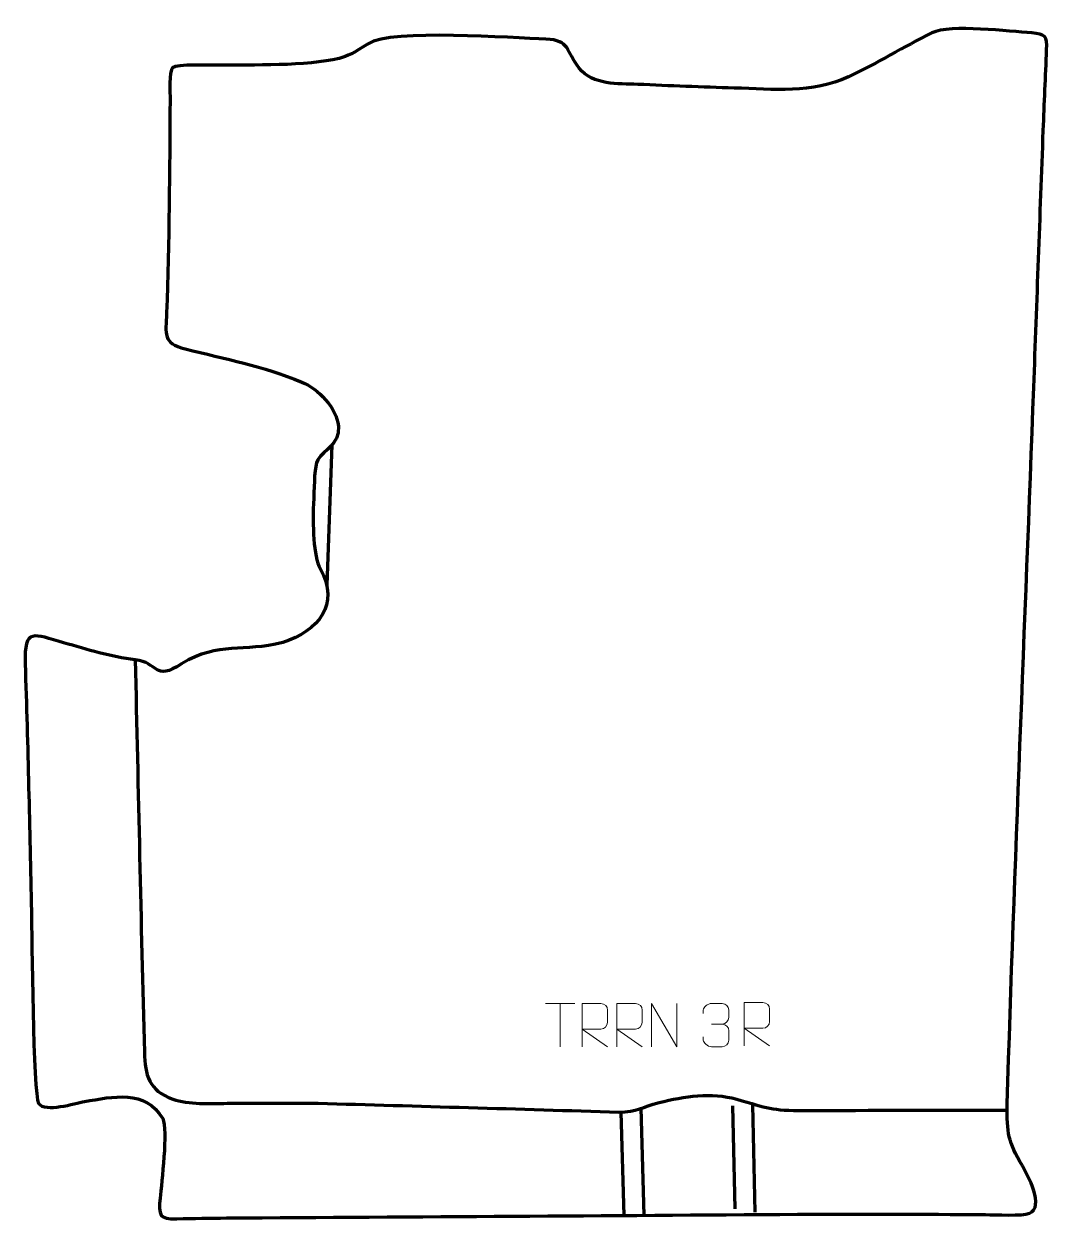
# Model space of a CAD drawing. Header units: millimetres. Extents: x -298 to 293, y -371 to 319.
import ezdxf

# ---------------------------------------------------------------- set-up
doc = ezdxf.new("R2010")
doc.units = ezdxf.units.MM
doc.header["$MEASUREMENT"] = 0
for name, color, linetype in [('layer 1', 7, 'Continuous'), ('layer 2', 7, 'Continuous'), ('layer 3', 7, 'Continuous')]:
    doc.layers.add(name, color=color, linetype=linetype)

msp = doc.modelspace()

# ---------------------------------------------------------------- linework, layer by layer
at = {"layer": 'layer 1', "color": 250, "lineweight": 9}
for points in [[(3.3009, -246.8293), (3.3009, -246.8293), (20.2881, -246.8293), (20.2881, -246.8293)], [(11.7947, -271.7593), (11.7947, -271.7593), (11.7947, -246.8058), (11.7947, -246.8058)], [(99.1396, -258.7353), (99.1396, -258.7353), (105.336, -258.7353), (105.336, -258.7353)]]:
    msp.add_open_spline(points, degree=3, dxfattribs=at)
for points, knots in [([(24.4624, -271.7593), (24.4624, -271.7593), (24.4624, -246.8058), (24.4624, -246.8058), (24.4624, -246.8058), (28.0572, -246.8058), (31.6527, -246.8058), (35.2479, -246.8058), (35.2479, -246.8058), (37.5732, -246.8435), (39.1305, -248.3335), (39.1264, -250.6999), (39.1264, -250.6999), (39.126, -252.7354), (39.126, -255.7948), (39.1264, -257.8308), (39.1264, -257.8308), (39.1199, -259.7063), (37.3076, -261.6481), (35.2981, -261.6672), (35.2981, -261.6672), (35.2981, -261.6672), (24.4624, -261.6672), (24.4624, -261.6672), (24.4624, -261.6672), (24.4624, -261.6672), (39.1171, -271.7593), (39.1171, -271.7593)], [0, 0, 0, 0, 0.125, 0.125, 0.125, 0.125, 0.25, 0.25, 0.25, 0.25, 0.375, 0.375, 0.375, 0.375, 0.5, 0.5, 0.5, 0.5, 0.625, 0.625, 0.625, 0.625, 0.75, 0.75, 0.75, 0.75, 1, 1, 1, 1]), ([(44.4624, -271.7593), (44.4624, -271.7593), (44.4624, -246.8058), (44.4624, -246.8058), (44.4624, -246.8058), (48.0572, -246.8058), (51.6527, -246.8058), (55.2479, -246.8058), (55.2479, -246.8058), (57.5732, -246.8435), (59.1305, -248.3335), (59.1264, -250.6999), (59.1264, -250.6999), (59.126, -252.7354), (59.126, -255.7948), (59.1264, -257.8308), (59.1264, -257.8308), (59.1199, -259.7063), (57.3076, -261.6481), (55.2981, -261.6672), (55.2981, -261.6672), (55.2981, -261.6672), (44.4624, -261.6672), (44.4624, -261.6672), (44.4624, -261.6672), (44.4624, -261.6672), (59.1171, -271.7593), (59.1171, -271.7593)], [0, 0, 0, 0, 0.125, 0.125, 0.125, 0.125, 0.25, 0.25, 0.25, 0.25, 0.375, 0.375, 0.375, 0.375, 0.5, 0.5, 0.5, 0.5, 0.625, 0.625, 0.625, 0.625, 0.75, 0.75, 0.75, 0.75, 1, 1, 1, 1]), ([(64.4671, -271.7593), (64.4671, -271.7593), (64.4671, -246.8058), (64.4671, -246.8058), (64.4671, -246.8058), (64.4671, -246.8058), (79.1219, -271.7593), (79.1219, -271.7593), (79.1219, -271.7593), (79.1219, -271.7593), (79.1219, -246.8058), (79.1219, -246.8058)], [0, 0, 0, 0, 0.25, 0.25, 0.25, 0.25, 0.5, 0.5, 0.5, 0.5, 1, 1, 1, 1]), ([(94.4299, -252.4901), (94.4299, -252.4901), (94.4299, -250.6329), (94.4299, -250.6329), (94.4299, -250.6329), (94.4156, -248.891), (97.0801, -246.7729), (99.1392, -246.7956), (99.1392, -246.7956), (101.2033, -246.7956), (103.2673, -246.7956), (105.331, -246.7956), (105.331, -246.7956), (107.5255, -246.7868), (109.1238, -248.6336), (109.1682, -250.5457), (109.1682, -250.5457), (109.1678, -251.9808), (109.1678, -253.4159), (109.1682, -254.8514), (109.1682, -254.8514), (109.1196, -256.5049), (107.517, -258.7349), (105.3187, -258.7249), (105.3187, -258.7249), (107.5224, -258.7361), (109.1304, -260.5393), (109.1844, -262.5988), (109.1844, -262.5988), (109.184, -264.3835), (109.184, -266.1682), (109.1844, -267.9533), (109.1844, -267.9533), (109.1945, -270.0147), (107.1396, -271.7778), (105.3187, -271.7697), (105.3187, -271.7697), (103.2534, -271.7694), (101.1882, -271.7694), (99.1226, -271.7697), (99.1226, -271.7697), (96.954, -271.7582), (94.423, -269.358), (94.4044, -267.8962), (94.4044, -267.8962), (94.4044, -267.8962), (94.4044, -265.9876), (94.4044, -265.9876)], [0, 0, 0, 0, 0.07692308, 0.07692308, 0.07692308, 0.07692308, 0.15384615, 0.15384615, 0.15384615, 0.15384615, 0.23076923, 0.23076923, 0.23076923, 0.23076923, 0.30769231, 0.30769231, 0.30769231, 0.30769231, 0.38461538, 0.38461538, 0.38461538, 0.38461538, 0.46153846, 0.46153846, 0.46153846, 0.46153846, 0.53846154, 0.53846154, 0.53846154, 0.53846154, 0.61538462, 0.61538462, 0.61538462, 0.61538462, 0.69230769, 0.69230769, 0.69230769, 0.69230769, 0.76923077, 0.76923077, 0.76923077, 0.76923077, 0.84615385, 0.84615385, 0.84615385, 0.84615385, 1, 1, 1, 1]), ([(118.0039, -271.212), (118.0039, -271.212), (118.0039, -246.2585), (118.0039, -246.2585), (118.0039, -246.2585), (121.5987, -246.2585), (125.1942, -246.2585), (128.7894, -246.2585), (128.7894, -246.2585), (131.1147, -246.2962), (132.672, -247.7862), (132.6679, -250.1526), (132.6679, -250.1526), (132.6675, -252.1881), (132.6675, -255.2475), (132.6679, -257.2835), (132.6679, -257.2835), (132.6614, -259.159), (130.8491, -261.1008), (128.8396, -261.1199), (128.8396, -261.1199), (128.8396, -261.1199), (118.0039, -261.1199), (118.0039, -261.1199), (118.0039, -261.1199), (118.0039, -261.1199), (132.6586, -271.212), (132.6586, -271.212)], [0, 0, 0, 0, 0.125, 0.125, 0.125, 0.125, 0.25, 0.25, 0.25, 0.25, 0.375, 0.375, 0.375, 0.375, 0.5, 0.5, 0.5, 0.5, 0.625, 0.625, 0.625, 0.625, 0.75, 0.75, 0.75, 0.75, 1, 1, 1, 1])]:
    msp.add_open_spline(points, degree=3, knots=knots, dxfattribs=at)
at = {"layer": 'layer 1', "color": 140, "lineweight": 158}
for points in [[(112.7657, -365.4106), (112.7657, -365.4106), (111.5579, -305.7943), (111.5579, -305.7943)], [(124.3893, -367.2165), (124.3893, -367.2165), (123.061, -305.3042), (123.061, -305.3042)]]:
    msp.add_open_spline(points, degree=3, dxfattribs=at)
at = {"layer": 'layer 2', "color": 140, "lineweight": 158}
for points in [[(-119.9983, 75.5566), (-119.9983, 75.5566), (-123.0246, -5.2034), (-123.0246, -5.2034)], [(46.8897, -309.544), (46.8897, -309.544), (48.606, -369.1478), (48.606, -369.1478)], [(58.4108, -307.1704), (58.4108, -307.1704), (60.1193, -369.0734), (60.1193, -369.0734)]]:
    msp.add_open_spline(points, degree=3, dxfattribs=at)
msp.add_open_spline([(-233.5802, -48.3784), (-231.7688, -123.891), (-230.2645, -199.4616), (-228.2855, -274.961), (-228.2855, -274.961), (-227.9391, -288.1758), (-225.6566, -297.1798), (-211.9197, -302.0001), (-211.9197, -302.0001), (-202.5719, -305.2803), (-190.3309, -304.522), (-180.4731, -304.434), (-180.4731, -304.434), (-180.4731, -304.434), (-179.1072, -304.4218), (-179.1072, -304.4218), (-179.1072, -304.4218), (-162.0744, -304.4422), (-145.0375, -304.4021), (-128.0046, -304.3395), (-128.0046, -304.3395), (-70.126, -306.105), (-12.1955, -307.6344), (45.6696, -309.5214), (45.6696, -309.5214), (56.3204, -309.5601), (58.9367, -306.3591), (68.937, -303.9462), (68.937, -303.9462), (83.4335, -300.4484), (99.1166, -297.9219), (113.7021, -302.0558), (113.7021, -302.0558), (131.8642, -307.2036), (133.3188, -308.625), (153.1751, -308.5997), (153.1751, -308.5997), (192.0424, -308.4011), (230.9555, -308.4625), (269.8275, -308.416)], degree=3, knots=[0, 0, 0, 0, 0.09090909, 0.09090909, 0.09090909, 0.09090909, 0.18181818, 0.18181818, 0.18181818, 0.18181818, 0.27272727, 0.27272727, 0.27272727, 0.27272727, 0.36363636, 0.36363636, 0.36363636, 0.36363636, 0.45454545, 0.45454545, 0.45454545, 0.45454545, 0.54545455, 0.54545455, 0.54545455, 0.54545455, 0.63636364, 0.63636364, 0.63636364, 0.63636364, 0.72727273, 0.72727273, 0.72727273, 0.72727273, 0.81818182, 0.81818182, 0.81818182, 0.81818182, 1, 1, 1, 1], dxfattribs=at)
at = {"layer": 'layer 3', "color": 242, "lineweight": 158}
msp.add_open_spline([(148.8119, -368.5004), (38.9417, -369.2102), (-70.9287, -369.9203), (-180.7989, -370.6301), (-180.7989, -370.6301), (-190.4626, -370.6925), (-199.8888, -370.8823), (-209.5372, -371.0693), (-209.5372, -371.0693), (-219.8139, -371.2685), (-220.0979, -369.0632), (-219.1885, -359.1761), (-219.1885, -359.1761), (-218.341, -350.1199), (-214.5648, -319.9899), (-217.6345, -313.1376), (-217.6345, -313.1376), (-227.8271, -296.2496), (-246.3275, -300.5575), (-262.8741, -303.429), (-262.8741, -303.429), (-268.4554, -304.3975), (-285.6661, -309.9189), (-289.3512, -304.4819), (-289.3512, -304.4819), (-292.5791, -299.7193), (-293.198, -205.4158), (-293.4807, -193.5219), (-293.4807, -193.5219), (-294.548, -145.8223), (-295.4741, -98.364), (-297.1007, -50.6639), (-297.1007, -50.6639), (-297.8193, -29.5863), (-292.0829, -33.645), (-274.8666, -38.5597), (-274.8666, -38.5597), (-261.27, -42.4411), (-247.6829, -46.7752), (-233.5802, -48.3784), (-233.5802, -48.3784), (-220.2551, -49.7621), (-222.6018, -61.2863), (-206.8691, -50.6524), (-206.8691, -50.6524), (-184.8111, -37.7165), (-171.3923, -44.2509), (-148.2773, -38.4528), (-148.2773, -38.4528), (-128.1742, -31.8514), (-115.072, -16.5316), (-126.8181, 4.3299), (-126.8181, 4.3299), (-130.7444, 11.303), (-131.2737, 28.8841), (-130.5134, 44.7812), (-130.5134, 44.7812), (-130.0943, 53.5462), (-130.2411, 63.4151), (-128.1874, 66.9573), (-128.1874, 66.9573), (-124.5054, 73.3077), (-115.6672, 75.2552), (-116.2245, 86.5031), (-116.2245, 86.5031), (-117.4028, 97.1717), (-127.7854, 107.9476), (-137.3888, 111.9489), (-137.3888, 111.9489), (-160.0002, 121.1217), (-181.3115, 125.2883), (-204.7108, 131.1321), (-204.7108, 131.1321), (-217.854, 134.4146), (-215.9188, 139.5639), (-215.4447, 151.8511), (-215.4447, 151.8511), (-213.869, 192.6703), (-213.7246, 234.2313), (-213.4474, 275.0999), (-213.4474, 275.0999), (-213.4255, 278.4305), (-214.1228, 291.2661), (-211.9644, 293.3813), (-211.9644, 293.3813), (-209.6883, 295.6119), (-190.1593, 294.8203), (-185.8637, 294.8707), (-185.8637, 294.8707), (-166.2193, 295.0726), (-134.4489, 294.2214), (-115.748, 298.7457), (-115.748, 298.7457), (-111.0801, 299.8751), (-107.0719, 302.1431), (-99.1443, 307.2573), (-99.1443, 307.2573), (-85.6116, 315.9878), (-15.5055, 310.3986), (3.5689, 309.965), (3.5689, 309.965), (17.6086, 309.2655), (15.0737, 303.0196), (22.7398, 293.212), (22.7398, 293.212), (30.5317, 283.2437), (45.1429, 284.2041), (56.5692, 283.7709), (56.5692, 283.7709), (75.3206, 283.005), (93.5032, 282.1228), (112.311, 281.6891), (112.311, 281.6891), (134.8683, 281.0154), (157.1799, 278.3178), (178.2503, 288.1584), (178.2503, 288.1584), (194.9956, 296.043), (210.1039, 305.4633), (226.4047, 313.5354), (226.4047, 313.5354), (236.8265, 318.6963), (271.6182, 314.2907), (284.0082, 313.4669), (284.0082, 313.4669), (291.8913, 312.9429), (292.8952, 311.6877), (292.6156, 303.8654), (292.6156, 303.8654), (292.062, 288.3751), (291.2685, 272.769), (290.6941, 257.2392), (290.6941, 257.2392), (288.8656, 207.8008), (287.0367, 158.3626), (285.2081, 108.9242), (285.2081, 108.9242), (280.0977, -28.9579), (274.1507, -166.8199), (269.8418, -304.7295), (269.8418, -304.7295), (269.7084, -322.173), (270.3366, -326.0494), (278.6095, -340.5435), (278.6095, -340.5435), (281.6925, -345.9448), (291.6976, -364.2426), (282.6916, -367.921), (282.6916, -367.921), (278.709, -369.5477), (262.8788, -368.7381), (257.2908, -368.6773), (257.2908, -368.6773), (221.172, -368.2844), (184.9487, -368.5642), (148.8119, -368.5004)], degree=3, knots=[0, 0, 0, 0, 0.025, 0.025, 0.025, 0.025, 0.05, 0.05, 0.05, 0.05, 0.075, 0.075, 0.075, 0.075, 0.1, 0.1, 0.1, 0.1, 0.125, 0.125, 0.125, 0.125, 0.15, 0.15, 0.15, 0.15, 0.175, 0.175, 0.175, 0.175, 0.2, 0.2, 0.2, 0.2, 0.225, 0.225, 0.225, 0.225, 0.25, 0.25, 0.25, 0.25, 0.275, 0.275, 0.275, 0.275, 0.3, 0.3, 0.3, 0.3, 0.325, 0.325, 0.325, 0.325, 0.35, 0.35, 0.35, 0.35, 0.375, 0.375, 0.375, 0.375, 0.4, 0.4, 0.4, 0.4, 0.425, 0.425, 0.425, 0.425, 0.45, 0.45, 0.45, 0.45, 0.475, 0.475, 0.475, 0.475, 0.5, 0.5, 0.5, 0.5, 0.525, 0.525, 0.525, 0.525, 0.55, 0.55, 0.55, 0.55, 0.575, 0.575, 0.575, 0.575, 0.6, 0.6, 0.6, 0.6, 0.625, 0.625, 0.625, 0.625, 0.65, 0.65, 0.65, 0.65, 0.675, 0.675, 0.675, 0.675, 0.7, 0.7, 0.7, 0.7, 0.725, 0.725, 0.725, 0.725, 0.75, 0.75, 0.75, 0.75, 0.775, 0.775, 0.775, 0.775, 0.8, 0.8, 0.8, 0.8, 0.825, 0.825, 0.825, 0.825, 0.85, 0.85, 0.85, 0.85, 0.875, 0.875, 0.875, 0.875, 0.9, 0.9, 0.9, 0.9, 0.925, 0.925, 0.925, 0.925, 0.95, 0.95, 0.95, 0.95, 1, 1, 1, 1], dxfattribs=at)

doc.saveas('drawing.dxf')
